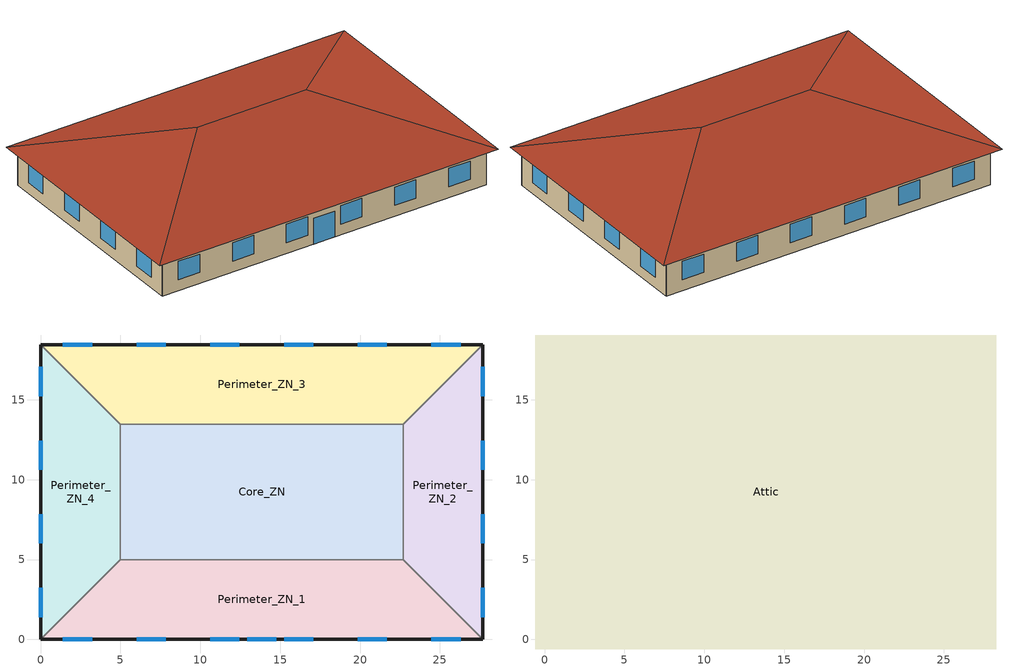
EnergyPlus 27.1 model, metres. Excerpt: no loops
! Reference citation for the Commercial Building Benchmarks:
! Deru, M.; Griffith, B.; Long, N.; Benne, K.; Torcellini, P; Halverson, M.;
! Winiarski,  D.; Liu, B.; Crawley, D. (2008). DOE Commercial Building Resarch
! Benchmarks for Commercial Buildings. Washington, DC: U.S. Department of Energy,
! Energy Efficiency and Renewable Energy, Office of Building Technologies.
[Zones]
Core_ZN
 floor ground (ext-slab): 5,13.46 22.69,13.46 22.69,5 5,5 z0
 wall to Perimeter_ZN_1 (int-walls): 5,5 22.69,5 z0:3.05
 wall to Perimeter_ZN_2 (int-walls): 22.69,5 22.69,13.46 z0:3.05
 wall to Perimeter_ZN_3 (int-walls): 22.69,13.46 5,13.46 z0:3.05
 wall to Perimeter_ZN_4 (int-walls): 5,13.46 5,5 z0:3.05
Perimeter_ZN_1
 floor ground (ext-slab): 27.69,0 0,0 5,5 22.69,5 z0
 wall outside (ext-walls): 0,0 27.69,0 z0:3.05
 wall to Perimeter_ZN_4 (int-walls): 5,5 0,0 z0:3.05
 wall to Perimeter_ZN_2 (int-walls): 27.69,0 22.69,5 z0:3.05
 window (window_south): 1.39,0 3.22,0 / 6.01,0 7.84,0 / 10.62,0 12.45,0 / 15.24,0 17.07,0 / 19.85,0 21.68,0 / 24.47,0 26.3,0 z0.9:2.42; 12.93,0 14.76,0 z0:2.13
Perimeter_ZN_2
 floor ground (ext-slab): 22.69,13.46 27.69,18.46 27.69,0 22.69,5 z0
 wall outside (ext-walls): 27.69,0 27.69,18.46 z0:3.05
 wall to Perimeter_ZN_3 (int-walls): 27.69,18.46 22.69,13.46 z0:3.05
 window (window_east): 27.69,15.24 27.69,17.07 / 27.69,10.62 27.69,12.45 / 27.69,6.01 27.69,7.84 / 27.69,1.39 27.69,3.22 z0.9:2.42
Perimeter_ZN_3
 floor ground (ext-slab): 5,13.46 0,18.46 27.69,18.46 22.69,13.46 z0
 wall outside (ext-walls): 27.69,18.46 0,18.46 z0:3.05
 wall to Perimeter_ZN_4 (int-walls): 0,18.46 5,13.46 z0:3.05
 window (window_north): 26.3,18.46 24.47,18.46 / 21.68,18.46 19.85,18.46 / 17.07,18.46 15.24,18.46 / 12.45,18.46 10.62,18.46 / 7.84,18.46 6.01,18.46 / 3.22,18.46 1.39,18.46 z0.9:2.42
Perimeter_ZN_4
 floor ground (ext-slab): 5,5 0,0 0,18.46 5,13.46 z0
 wall outside (ext-walls): 0,18.46 0,0 z0:3.05
 window (window_west): 0,3.22 0,1.39 / 0,7.84 0,6.01 / 0,12.45 0,10.62 / 0,17.07 0,15.24 z0.9:2.42
Attic
 floor outside (exposed-floor): -0.6,19.06 0,18.46 0,0 -0.6,-0.6 z3.05; 0,0 27.69,0 28.29,-0.6 -0.6,-0.6 z3.05; 28.29,19.06 28.29,-0.6 27.69,0 27.69,18.46 z3.05; -0.6,19.06 28.29,19.06 27.69,18.46 0,18.46 z3.05
 floor to Perimeter_ZN_1 (INT-FLOOR-TOPSIDE): 0,0 5,5 22.69,5 27.69,0 z3.05
 floor to Perimeter_ZN_4 (INT-FLOOR-TOPSIDE): 5,13.46 5,5 0,0 0,18.46 z3.05
 floor to Perimeter_ZN_2 (INT-FLOOR-TOPSIDE): 22.69,5 22.69,13.46 27.69,18.46 27.69,0 z3.05
 floor to Core_ZN (INT-FLOOR-TOPSIDE): 5,13.46 22.69,13.46 22.69,5 5,5 z3.05
 floor to Perimeter_ZN_3 (INT-FLOOR-TOPSIDE): 0,18.46 27.69,18.46 22.69,13.46 5,13.46 z3.05
 roof outside (roofs): 28.29,19.06,3.05 -0.6,19.06,3.05 9.23,9.23,6.33 18.46,9.23,6.33; -0.6,19.06,3.05 -0.6,-0.6,3.05 9.23,9.23,6.33; 28.29,-0.6,3.05 28.29,19.06,3.05 18.46,9.23,6.33; -0.6,-0.6,3.05 28.29,-0.6,3.05 18.46,9.23,6.33 9.23,9.23,6.33
[Building]
Benchmark Small Office New V1.1_3.1: North Axis {deg}=0; Terrain=City; Loads Convergence Tolerance Value {W}=0.04; Temperature Convergence Tolerance Value {deltaC}=0.2; Solar Distribution=FullInteriorAndExterior; Maximum Number of Warmup Days=25; Minimum Number of Warmup Days=6
[Site:Location]
CHICAGO_IL_USA TMY2-94846: Latitude {deg}=41.78; Longitude {deg}=-87.75; Time Zone {hr}=-6; Elevation {m}=190
[Site:GroundTemperature:BuildingSurface]
19.96, 19.94, 19.99, 20.04, 20.09, 20.17, 20.21, 20.24, 20.23, 20.2, 20.17, 20.12
[Site:WaterMainsTemperature]
Calculation Method=Correlation; Annual Average Outdoor Air Temperature {C}=9.69; Maximum Difference In Monthly Average Outdoor Air Temperatures {deltaC}=28.1
[SizingPeriod:DesignDay] Day of Month=21; Humidity Condition Type=WetBulb; Barometric Pressure {Pa}=99063; Rain Indicator=No; Snow Indicator=No; Daylight Saving Time Indicator=No; Solar Model Indicator=ASHRAEClearSky
Name | Month | Day Type | Maximum Dry-Bulb Temperature {C} | Daily Dry-Bulb Temperature Range {deltaC} | Wetbulb or DewPoint at Maximum Dry-Bulb {C} | Wind Speed {m/s} | Wind Direction {deg} | Sky Clearness
CHICAGO Ann Htg 99.6% Condns DB | 1 | WinterDesignDay | -20.6 | 0 | -20.6 | 4.9 | 270 | 0
CHICAGO Ann Clg .4% Condns DB=>MWB | 7 | SummerDesignDay | 33.2 | 10.7 | 23.8 | 5.3 | 230 | 1
[WindowMaterial:Glazing] Optical Data Type=SpectralAverage; Thickness {m}=0.003; Infrared Transmittance at Normal Incidence=0; Front Side Infrared Hemispherical Emissivity=0.9; Back Side Infrared Hemispherical Emissivity=0.9; Conductivity {W/m-K}=0.0199; Dirt Correction Factor for Solar and Visible Transmittance=1; Solar Diffusing=No
Name | Solar Transmittance at Normal Incidence | Front Side Solar Reflectance at Normal Incidence | Back Side Solar Reflectance at Normal Incidence | Visible Transmittance at Normal Incidence | Front Side Visible Reflectance at Normal Incidence | Back Side Visible Reflectance at Normal Incidence
Theoretical Glass [66] | 0.3832 | 0.5668 | 0.5668 | 0.495 | 0.455 | 0.455
Theoretical Glass [67] | 0.4826 | 0.4674 | 0.4674 | 0.6216 | 0.3284 | 0.3284
[Material] Thermal Absorptance=0.9
Name | Roughness | Thickness {m} | Conductivity {W/m-K} | Density {kg/m3} | Specific Heat {J/kg-K} | Solar Absorptance | Visible Absorptance
Wood Shingles | VeryRough | 0.0178 | 0.115 | 513 | 1255 | 0.78 | 0.78
1IN Wood Decking | MediumSmooth | 0.0254 | 0.1211 | 593 | 2510 | 0.78 | 0.78
Roof Insulation [2] | MediumRough | 0.2216 | 0.049 | 265 | 836.8 | 0.7 | 0.7
1/2IN Gypsum | Smooth | 0.0127 | 0.16 | 784.9 | 830 | 0.92 | 0.92
GP01 1/2 GYPSUM | Smooth | 0.0127 | 0.16 | 800 | 1090 | 0.7 | 0.5
1IN Stucco | Smooth | 0.0253 | 0.6918 | 1858 | 837 | 0.92 | 0.92
8IN Concrete HW | MediumRough | 0.2033 | 1.7296 | 2243 | 837 | 0.65 | 0.65
Wall Insulation [5] | MediumRough | 0.0453 | 0.0432 | 91 | 837 | 0.5 | 0.5
MAT-CC05 4 HW CONCRETE | Rough | 0.1016 | 1.311 | 2240 | 836.8 | 0.7 | 0.7
Floor Insulation [2] | MediumRough | 0.0636 | 0.045 | 265 | 836.8 | 0.7 | 0.7
MAT-CC05 8 HW CONCRETE | Rough | 0.2032 | 1.311 | 2240 | 836.8 | 0.7 | 0.7
Std Wood 6inch | MediumSmooth | 0.15 | 0.12 | 540 | 1210 | 0.7 | 0.7
Std MAT-CC05 4  MW CONCRETE | Rough | 0.1 | 0.858 | 1968 | 836.8 | 0.7 | 0.2
[Material:NoMass] Roughness=VeryRough; Thermal Absorptance=0.9; Solar Absorptance=0.7; Visible Absorptance=0.8
Name | Thermal Resistance {m2-K/W}
CP02 CARPET PAD | 0.2165
Std CP02 CARPET PAD | 0.21648
[Construction]
InteriorFurnishings: Std Wood 6inch
INT-FLOOR-TOPSIDE: Std MAT-CC05 4  MW CONCRETE, Std CP02 CARPET PAD
INT-FLOOR-UNDERSIDE: Std CP02 CARPET PAD, Std MAT-CC05 4  MW CONCRETE
window_south; window_east; window_west: Theoretical Glass [66]
window_north: Theoretical Glass [67]
roofs: Wood Shingles, 1IN Wood Decking, Roof Insulation [2], 1/2IN Gypsum
int-walls: GP01 1/2 GYPSUM, GP01 1/2 GYPSUM
ext-walls: 1IN Stucco, 8IN Concrete HW, Wall Insulation [5], 1/2IN Gypsum
ext-slab: MAT-CC05 4 HW CONCRETE, CP02 CARPET PAD
exposed-floor: Floor Insulation [2], MAT-CC05 8 HW CONCRETE, CP02 CARPET PAD
[ComponentCost:LineItem]
Name | Line Item Type | Item | Cost per Area {$/m2} | Cost per Each {$} | Quantity | Cost per Unit of Output Capacity {$/kW}
Interior Furnishings | Construction | InteriorFurnishings | 1
Interior Floor | Construction | INT-FLOOR-UNDERSIDE | 15
south:window_south | Construction | window_south | 215.97
east:window_east | Construction | window_east | 215.97
north:window_north | Construction | window_north | 209.729
west:window_west | Construction | window_west | 215.97
roofs:roofs | Construction | roofs | 14.9259
int-walls:int-walls | Construction | int-walls | 1
ext-walls:ext-walls | Construction | ext-walls | 42.9231
ext-slab:ext-slab | Construction | ext-slab | 24.86
exposed-floor:exposed-floor | Construction | exposed-floor | 34.6727
People:Core_ZN | General | Core_ZN |  | 1 | 8.0516
LIGHTING EQUIP:Core_ZN | Lights | Core_ZN |  |  |  | 1
ElectricEquipment:Core_ZN:MiscPlug | General | Core_ZN |  | 1 | 1.2077
Infiltration:Perimeter_ZN_1 | General | Perimeter_ZN_1 |  | 1 | 0.0596
People:Perimeter_ZN_1 | General | Perimeter_ZN_1 |  | 1 | 6.1036
LIGHTING EQUIP:Perimeter_ZN_1 | Lights | Perimeter_ZN_1 |  |  |  | 1
ElectricEquipment:Perimeter_ZN_1:MiscPlug | General | Perimeter_ZN_1 |  | 1 | 0.9155
Infiltration:Perimeter_ZN_2 | General | Perimeter_ZN_2 |  | 1 | 0.0376
People:Perimeter_ZN_2 | General | Perimeter_ZN_2 |  | 1 | 3.6207
LIGHTING EQUIP:Perimeter_ZN_2 | Lights | Perimeter_ZN_2 |  |  |  | 1
ElectricEquipment:Perimeter_ZN_2:MiscPlug | General | Perimeter_ZN_2 |  | 1 | 0.5431
Infiltration:Perimeter_ZN_3 | General | Perimeter_ZN_3 |  | 1 | 0.0596
People:Perimeter_ZN_3 | General | Perimeter_ZN_3 |  | 1 | 6.1036
LIGHTING EQUIP:Perimeter_ZN_3 | Lights | Perimeter_ZN_3 |  |  |  | 1
ElectricEquipment:Perimeter_ZN_3:MiscPlug | General | Perimeter_ZN_3 |  | 1 | 0.9155
Infiltration:Perimeter_ZN_4 | General | Perimeter_ZN_4 |  | 1 | 0.0376
People:Perimeter_ZN_4 | General | Perimeter_ZN_4 |  | 1 | 3.6207
LIGHTING EQUIP:Perimeter_ZN_4 | Lights | Perimeter_ZN_4 |  |  |  | 1
ElectricEquipment:Perimeter_ZN_4:MiscPlug | General | Perimeter_ZN_4 |  | 1 | 0.5431
Infiltration:Attic | General | Attic |  | 1 | 0.2001
[Zone] Type=1; Multiplier=1; Ceiling Height {m}=-9999; Floor Area {m2}=Autocalculate; Part of Total Floor Area=Yes
Name | Volume {m3}
Core_ZN | 456.4551
Perimeter_ZN_1; Perimeter_ZN_3 | 346.0225
Perimeter_ZN_2; Perimeter_ZN_4 | 205.265
Attic | 720.1877
[InternalMass] Construction=InteriorFurnishings
Name | Zone or ZoneList | Surface Area {m2}
Core_ZN_InternalMass_1 | Core_ZN | 299.3148
Perimeter_ZN_1_InternalMass_1 | Perimeter_ZN_1 | 226.9
Perimeter_ZN_2_InternalMass_1 | Perimeter_ZN_2 | 134.6
Perimeter_ZN_3_InternalMass_1 | Perimeter_ZN_3 | 226.9
Perimeter_ZN_4_InternalMass_1 | Perimeter_ZN_4 | 134.6
[People] Number of People Schedule=BLDG_OCC_SCH; Number of People Calculation Method=People; Fraction Radiant=0.3; Sensible Heat Fraction=Autocalculate; Activity Level Schedule=ACTIVITY_SCH; Carbon Dioxide Generation Rate {m3/s-W}=3.82e-08; Enable ASHRAE 55 Comfort Warnings=No; Mean Radiant Temperature Calculation Type=EnclosureAveraged; Work Efficiency Schedule=WORK_EFF_SCH; Clothing Insulation Calculation Method=ClothingInsulationSchedule; Clothing Insulation Schedule=CLOTHING_SCH; Air Velocity Schedule=AIR_VELO_SCH; Thermal Comfort Model 1 Type=Fanger
Name | Zone or ZoneList or Space or SpaceList | Number of People
Core_ZN | Core_ZN | 8.0516
Perimeter_ZN_1 | Perimeter_ZN_1 | 6.1036
Perimeter_ZN_2 | Perimeter_ZN_2 | 3.6207
Perimeter_ZN_3 | Perimeter_ZN_3 | 6.1036
Perimeter_ZN_4 | Perimeter_ZN_4 | 3.6207
[Lights] Schedule=BLDG_LIGHT_SCH; Design Level Calculation Method=LightingLevel; Return Air Fraction=0; Fraction Radiant=0.7; Fraction Visible=0.2; Fraction Replaceable=1; Return Air Fraction Calculated from Plenum Temperature=No
Name | Zone or ZoneList or Space or SpaceList | Lighting Level {W}
Core_ZN_Lights | Core_ZN | 1610.31
Perimeter_ZN_1_Lights | Perimeter_ZN_1 | 1220.722
Perimeter_ZN_2_Lights | Perimeter_ZN_2 | 724.148
Perimeter_ZN_3_Lights | Perimeter_ZN_3 | 1220.722
Perimeter_ZN_4_Lights | Perimeter_ZN_4 | 724.148
[ElectricEquipment] Schedule=BLDG_EQUIP_SCH; Design Level Calculation Method=EquipmentLevel; Fraction Latent=0; Fraction Radiant=0.5; Fraction Lost=0
Name | Zone or ZoneList or Space or SpaceList | Design Level {W}
Core_ZN_MiscPlug_Equip | Core_ZN | 1207.74
Perimeter_ZN_1_MiscPlug_Equip | Perimeter_ZN_1 | 915.5415
Perimeter_ZN_2_MiscPlug_Equip | Perimeter_ZN_2 | 543.111
Perimeter_ZN_3_MiscPlug_Equip | Perimeter_ZN_3 | 915.5415
Perimeter_ZN_4_MiscPlug_Equip | Perimeter_ZN_4 | 543.111
[Sizing:Zone] Zone Cooling Design Supply Air Temperature Input Method=SupplyAirTemperature; Zone Cooling Design Supply Air Temperature {C}=14; Zone Heating Design Supply Air Temperature Input Method=SupplyAirTemperature; Zone Heating Design Supply Air Temperature {C}=40; Zone Cooling Design Supply Air Humidity Ratio {kgWater/kgDryAir}=0.0085; Zone Heating Design Supply Air Humidity Ratio {kgWater/kgDryAir}=0.008; Zone Heating Sizing Factor=0; Zone Cooling Sizing Factor=0; Cooling Design Air Flow Method=DesignDayWithLimit; Cooling Minimum Air Flow {m3/s}=0; Cooling Minimum Air Flow Fraction=0; Heating Design Air Flow Method=DesignDay; Heating Design Air Flow Rate {m3/s}=0
Name | Design Specification Outdoor Air Object
Core_ZN | SZ DSOA Core_ZN
Perimeter_ZN_1 | SZ DSOA Perimeter_ZN_1
Perimeter_ZN_2 | SZ DSOA Perimeter_ZN_2
Perimeter_ZN_3 | SZ DSOA Perimeter_ZN_3
Perimeter_ZN_4 | SZ DSOA Perimeter_ZN_4
[DesignSpecification:OutdoorAir] Outdoor Air Method=Flow/Zone; Outdoor Air Flow per Zone Floor Area {m3/s-m2}=0
Name | Outdoor Air Flow per Zone {m3/s}
SZ DSOA Core_ZN | 0.0805
SZ DSOA Perimeter_ZN_1; SZ DSOA Perimeter_ZN_3 | 0.061
SZ DSOA Perimeter_ZN_2; SZ DSOA Perimeter_ZN_4 | 0.0362
[ZoneControl:Thermostat] Control Type Schedule=Dual Zone Control Type Sched
Name | Zone or ZoneList | Control 1
Core_ZN Thermostat | Core_ZN | Core_ZN DualSPSched
Perimeter_ZN_1 Thermostat | Perimeter_ZN_1 | Perimeter_ZN_1 DualSPSched
Perimeter_ZN_2 Thermostat | Perimeter_ZN_2 | Perimeter_ZN_2 DualSPSched
Perimeter_ZN_3 Thermostat | Perimeter_ZN_3 | Perimeter_ZN_3 DualSPSched
Perimeter_ZN_4 Thermostat | Perimeter_ZN_4 | Perimeter_ZN_4 DualSPSched
[ThermostatSetpoint:DualSetpoint] Heating Setpoint Temperature Schedule=HtgSetP_Sch; Cooling Setpoint Temperature Schedule=ClgSetP_Sch
Core_ZN DualSPSched; Perimeter_ZN_1 DualSPSched; Perimeter_ZN_2 DualSPSched; Perimeter_ZN_3 DualSPSched; Perimeter_ZN_4 DualSPSched
[ZoneInfiltration:DesignFlowRate] Design Flow Rate Calculation Method=Flow/Zone; Constant Term Coefficient=1; Temperature Term Coefficient=0; Velocity Term Coefficient=0; Velocity Squared Term Coefficient=0
Name | Zone or ZoneList or Space or SpaceList | Schedule | Design Flow Rate {m3/s}
Perimeter_ZN_1_Infiltration | Perimeter_ZN_1 | INFIL_QUARTER_ON_SCH | 0.0596
Perimeter_ZN_2_Infiltration | Perimeter_ZN_2 | INFIL_QUARTER_ON_SCH | 0.0376
Perimeter_ZN_3_Infiltration | Perimeter_ZN_3 | INFIL_QUARTER_ON_SCH | 0.0596
Perimeter_ZN_4_Infiltration | Perimeter_ZN_4 | INFIL_QUARTER_ON_SCH | 0.0376
Attic_Infiltration | Attic | ALWAYS_ON | 0.2001
[AvailabilityManager:NightCycle] Applicability Schedule=Always_On; Fan Schedule=HVACOperationSchd; Control Type=CycleOnAny; Thermostat Tolerance {deltaC}=1; Cycling Run Time Control Type=FixedRunTime; Cycling Run Time {s}=1800
PSZ-AC:1 Availability Manager; PSZ-AC:2 Availability Manager; PSZ-AC:3 Availability Manager; PSZ-AC:4 Availability Manager; PSZ-AC:5 Availability Manager
[Exterior:Lights]
Exterior Facade Lighting: Schedule=ALWAYS_ON; Design Level {W}=1514.09; Control Option=AstronomicalClock
[UtilityCost:Tariff]
Name | Output Meter | Conversion Factor Choice | Demand Window Length | Monthly Charge or Variable | Group
PSI_LLF_LowLoadFactorService | Electricity:Facility | kWh | HalfHour | 15 | Comm Elect
PSI_CS_CommercialElectricService | Electricity:Facility | kWh |  | 9.4 | Comm Elect
IN_EIAMonthlyRateGas | NaturalGas:Facility | MCF |  | 0 | Comm Gas
[UtilityCost:Charge:Block] Source Variable=totalEnergy; Season=Annual; Category Variable=EnergyCharges
Name | Utility Cost Charge Block | Tariff | Block Size 1 Value or Variable | Block 1 Cost per Unit Value or Variable | Block Size 2 Value or Variable | Block 2 Cost per Unit Value or Variable | Block Size 3 Value or Variable | Block 3 Cost per Unit Value or Variable | Block Size 4 Value or Variable | Block 4 Cost per Unit Value or Variable | Block Size Multiplier Value or Variable
 | AnnualEnergyCharge | PSI_LLF_LowLoadFactorService | 300 | 0.108222 | 700 | 0.087021 | 1500 | 0.07842 | remaining | 0.05832
 | AnnualDemandBaseCharge | PSI_LLF_LowLoadFactorService | 190 | 0 | 110 | 0.051773 | remaining | 0.046965 |  |  | TotalDemand
 | AnnualEnergyCharge | PSI_CS_CommercialElectricService | 300 | 0.082409 | 700 | 0.072873 | 1500 | 0.061696 | remaining | 0.041179
[UtilityCost:Charge:Simple] Season=Annual
Name | Utility Cost Charge Simple | Tariff | Source Variable | Category Variable | Cost per Unit Value or Variable
 | FuelCostAdjustEnergyCharge | PSI_LLF_LowLoadFactorService | totalEnergy | EnergyCharges | 0.002028
 | QualPollutionControlAdjustEnergyCharge | PSI_LLF_LowLoadFactorService | totalEnergy | EnergyCharges | 0.000536
 | SoxNoxRiderAdjustEnergyCharge | PSI_LLF_LowLoadFactorService | totalEnergy | EnergyCharges | 0.001127
 | DSMRiderAdjustEnergyCharge | PSI_LLF_LowLoadFactorService | totalEnergy | EnergyCharges | -0.00037
 | PurchPowerTrackerAdjustEnergyCharge | PSI_LLF_LowLoadFactorService | totalEnergy | EnergyCharges | -3.1e-05
 | MidwestISOAdjustEnergyCharge | PSI_LLF_LowLoadFactorService | totalEnergy | EnergyCharges | -0.000216
 | CleanCoalRiderEnergyCharge | PSI_LLF_LowLoadFactorService | totalEnergy | EnergyCharges | 0.000833
 | TaxofeightPercent | PSI_LLF_LowLoadFactorService | SubTotal | Taxes | 0.08
 | FuelCostAdjustEnergyCharge | PSI_CS_CommercialElectricService | totalEnergy | EnergyCharges | 0.002028
 | QualPollutionControlAdjustEnergyCharge | PSI_CS_CommercialElectricService | totalEnergy | EnergyCharges | 0.000536
 | SoxNoxRiderAdjustEnergyCharge | PSI_CS_CommercialElectricService | totalEnergy | EnergyCharges | 0.001127
 | DSMRiderAdjustEnergyCharge | PSI_CS_CommercialElectricService | totalEnergy | EnergyCharges | 0.000021
 | PurchPowerTrackerAdjustEnergyCharge | PSI_CS_CommercialElectricService | totalEnergy | EnergyCharges | 0.000034
 | MidwestISOAdjustEnergyCharge | PSI_CS_CommercialElectricService | totalEnergy | EnergyCharges | -0.000203
 | CleanCoalRiderEnergyCharge | PSI_CS_CommercialElectricService | totalEnergy | EnergyCharges | 0.000807
 | TaxofeightPercent | PSI_CS_CommercialElectricService | SubTotal | Taxes | 0.08
 | MonthlyRateGasCharge | IN_EIAMonthlyRateGas | totalEnergy | EnergyCharges | IN_MonthlyGasRates
 | TaxofEightPercent | IN_EIAMonthlyRateGas | SubTotal | Taxes | 0.08
[UtilityCost:Qualify] Variable=TotalDemand; Threshold Value or Variable=75; Season=Annual; Threshold Test=Count
Name | Utility Cost Qualify | Tariff | Qualify Type | Number of Months
 | MinDemand75kw | PSI_LLF_LowLoadFactorService | Minimum | 12
 | MaxDemand75kw | PSI_CS_CommercialElectricService | Maximum | 1
[UtilityCost:Variable]
IN_MonthlyGasRates: Tariff=IN_EIAMonthlyRateGas; Variable Type=Currency; January Value=8.22; February Value=7.51; March Value=8.97; April Value=9.01; May Value=9.16; June Value=10.44; July Value=10.32; August Value=10.13; September Value=9.2; October Value=8.18; November Value=7.83; December Value=7.63
[PythonPlugin:Instance]
AverageZoneTempAndTests: Run During Warmup Days=No; Python Module=PythonPluginTestMathAndKill; Plugin Class=AverageZoneTempAndTests
[PythonPlugin:Variables]
PluginVars: Variable Name 1=AverageZoneTemp; Variable Name 2=RunningAveragedZoneTemp
[PythonPlugin:TrendVariable]
ZoneTempTrend: Name of a Python Plugin Variable=AverageZoneTemp; Number of Timesteps to be Logged=10
[PythonPlugin:OutputVariable] Type of Data in Variable=Averaged; Update Frequency=ZoneTimestep
Name | Python Plugin Variable
Average Zone Temperature | AverageZoneTemp
Running Average Zone Temp | RunningAveragedZoneTemp
[Schedule:Compact]
BLDG_LIGHT_SCH: Through: 12/31, For: Weekdays, Until: 05:00, 0.05, Until: 07:00, 0.1, Until: 08:00, 0.3, Until: 17:00, 0.9, Until: 18:00, 0.5, Until: 20:00, 0.3, Until: 22:00, 0.2, Until: 23:00, 0.1, Until: 24:00, 0.05, For: SummerDesignDay, Until: 24:00, 1, For: Saturday, Until: 06:00, 0.05, Until: 08:00, 0.1, Until: 12:00, 0.3, Until: 17:00, 0.15, Until: 24:00, 0.05, For: WinterDesignDay, Until: 24:00, 0, For: Sunday Holidays AllOtherDays, Until: 24:00, 0.05
BLDG_EQUIP_SCH: Through: 12/31, For: Weekdays, Until: 08:00, 0.4, Until: 12:00, 0.9, Until: 13:00, 0.8, Until: 17:00, 0.9, Until: 18:00, 0.5, Until: 24:00, 0.4, For: SummerDesignDay, Until: 24:00, 1, For: Saturday, Until: 06:00, 0.3, Until: 08:00, 0.4, Until: 12:00, 0.5, Until: 17:00, 0.35, Until: 24:00, 0.3, For: WinterDesignDay, Until: 24:00, 0, For: Sunday Holidays AllOtherDays, Until: 24:00, 0.3
BLDG_OCC_SCH: Through: 12/31, For: Weekdays, Until: 06:00, 0, Until: 07:00, 0.1, Until: 08:00, 0.2, Until: 12:00, 0.95, Until: 13:00, 0.5, Until: 17:00, 0.95, Until: 18:00, 0.3, Until: 20:00, 0.1, Until: 24:00, 0.05, For: SummerDesignDay, Until: 06:00, 0, Until: 22:00, 1, Until: 24:00, 0.05, For: Saturday, Until: 06:00, 0, Until: 08:00, 0.1, Until: 12:00, 0.3, Until: 17:00, 0.1, Until: 19:00, 0, Until: 24:00, 0, For: WinterDesignDay, Until: 24:00, 0, For: Sunday Holidays AllOtherDays, Until: 06:00, 0, Until: 18:00, 0, Until: 24:00, 0
INFIL_QUARTER_ON_SCH: Through: 12/31, For: Weekdays SummerDesignDay, Until: 06:00, 1, Until: 22:00, 0.25, Until: 24:00, 1, For: Saturday WinterDesignDay, Until: 06:00, 1, Until: 18:00, 0.25, Until: 24:00, 1, For: Sunday Holidays AllOtherDays, Until: 24:00, 1
ALWAYS_ON: Through: 12/31, For: AllDays, Until: 24:00, 1
HVACOperationSchd: Through: 12/31, For: Weekdays SummerDesignDay, Until: 06:00, 0, Until: 22:00, 1, Until: 24:00, 0, For: Saturday WinterDesignDay, Until: 06:00, 0, Until: 18:00, 1, Until: 24:00, 0, For: Sunday Holidays AllOtherDays, Until: 24:00, 0
HTGSETP_SCH: Through: 12/31, For: Weekdays, Until: 05:00, 15.6, Until: 19:00, 21, Until: 24:00, 15.6, For SummerDesignDay, Until: 24:00, 15.6, For: Saturday, Until: 06:00, 15.6, Until: 17:00, 21, Until: 24:00, 15.6, For: WinterDesignDay, Until: 24:00, 21, For: Sunday Holidays AllOtherDays, Until: 24:00, 15.6
CLGSETP_SCH: Through: 12/31, For: Weekdays SummerDesignDay, Until: 06:00, 30, Until: 22:00, 24, Until: 24:00, 30, For: Saturday, Until: 06:00, 30, Until: 18:00, 24, Until: 24:00, 30, For WinterDesignDay, Until: 24:00, 30, For: Sunday Holidays AllOtherDays, Until: 24:00, 30
Dual Zone Control Type Sched: Through: 12/31, For: AllDays, Until: 24:00, 4
ACTIVITY_SCH: Through: 12/31, For: AllDays, Until: 24:00, 120
WORK_EFF_SCH: Through: 12/31, For: AllDays, Until: 24:00, 0
AIR_VELO_SCH: Through: 12/31, For: AllDays, Until: 24:00, 0.2
CLOTHING_SCH: Through: 04/30, For: AllDays, Until: 24:00, 1, Through: 09/30, For: AllDays, Until: 24:00, 0.5, Through: 12/31, For: AllDays, Until: 24:00, 1
